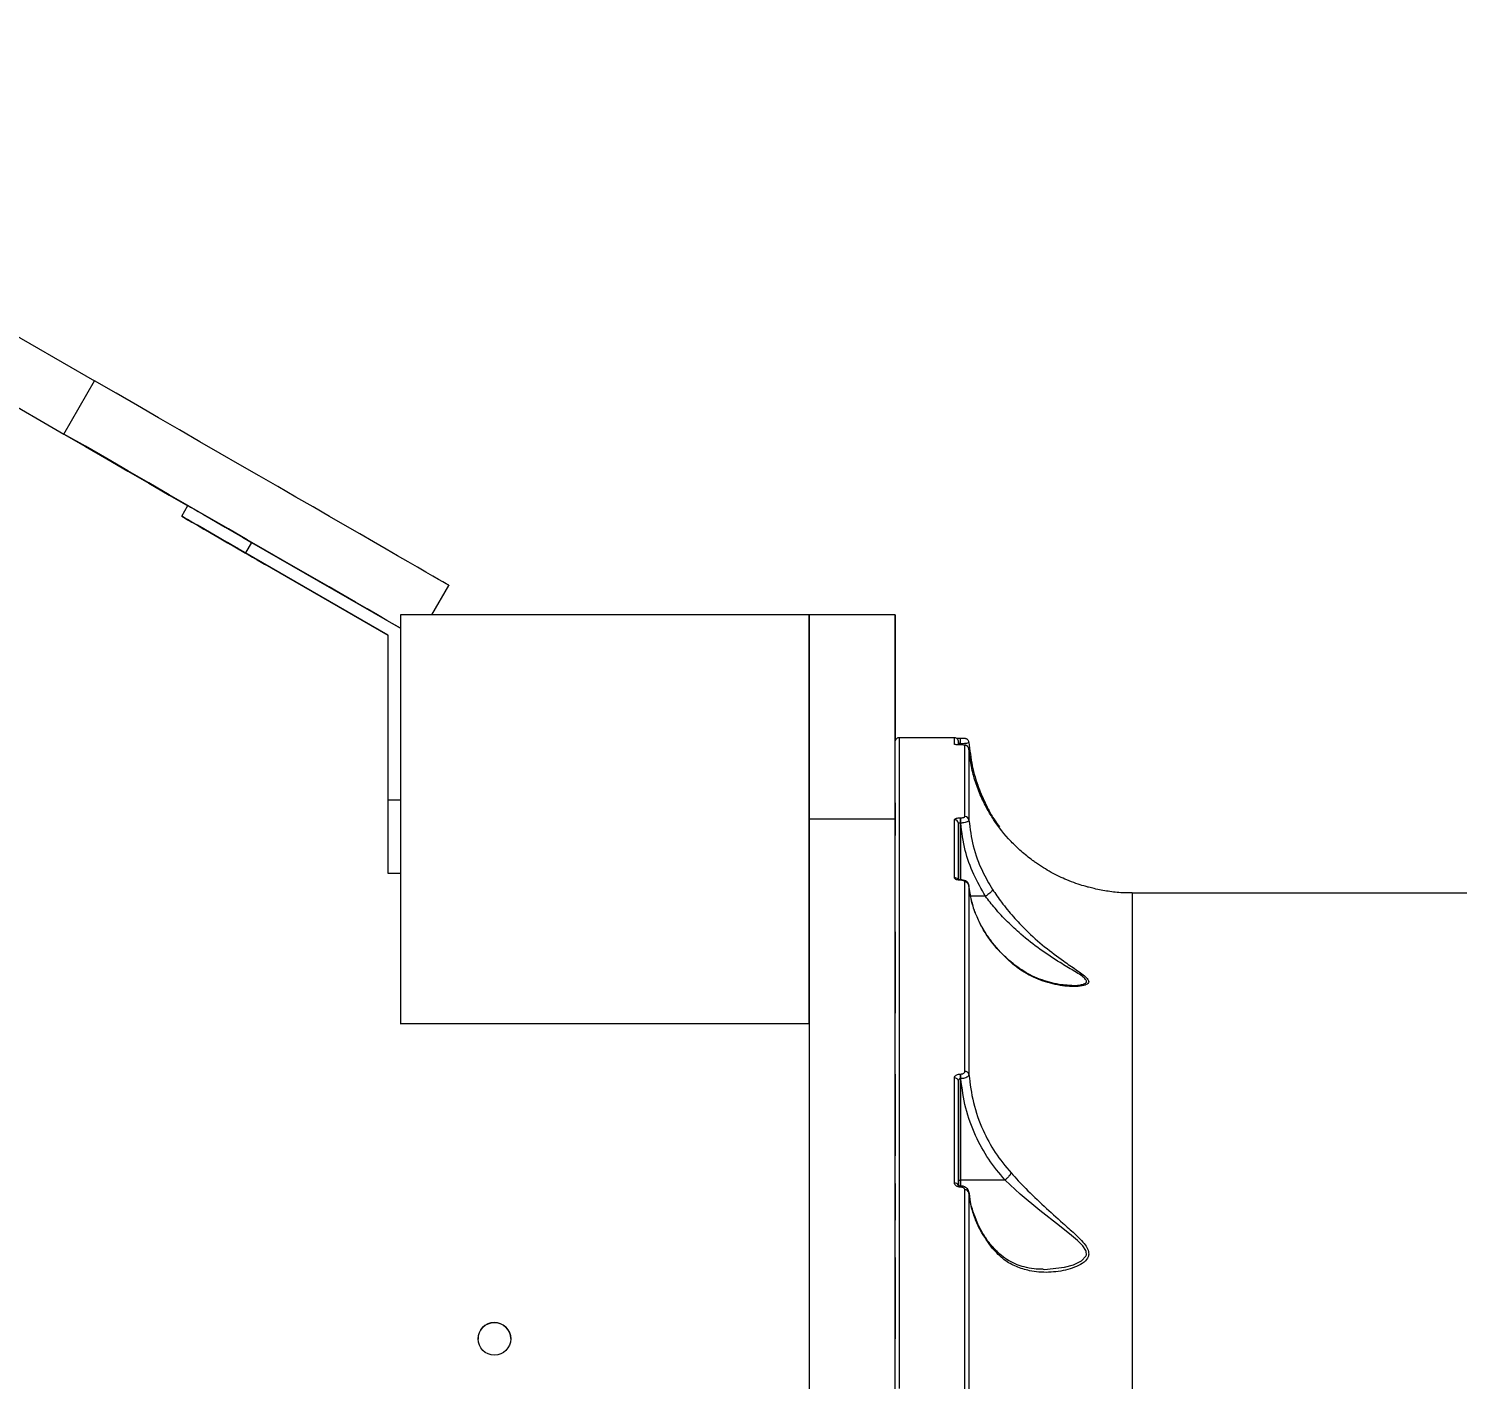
# Model space of a CAD drawing. Header units: millimetres. Extents: x -6431 to 4834, y -6422 to 4807.
# Drawn here: x 694.8 to 1044.2, y -653.8 to -323.3 of the extents above; entities that cross this region are included whole.
import ezdxf

# ---------------------------------------------------------------- set-up
doc = ezdxf.new("R2010")
doc.units = ezdxf.units.MM
for name, color, linetype in [('DIKOM_ОБЪЕКТ', 7, 'Continuous'), ('DIKOM_РАЗМЕР_ЗОНА', 7, 'Continuous'), ('DIKOM_РАЗМЕР_ОБЪЕКТА', 7, 'Continuous')]:
    doc.layers.add(name, color=color, linetype=linetype)
doc.styles.add('style1', font='arial.ttf', dxfattribs={"width": 0.8})
doc.dimstyles.new('1-50', dxfattribs={"dimtxt": 300, "dimasz": 200, "dimexe": 100, "dimexo": 0, "dimgap": 100, "dimtad": 0, "dimdec": 0, "dimtxsty": 'style1', "dimcen": 0, "dimclrd": 7, "dimclre": 7, "dimadec": 1, "dimazin": 2, "dimtfac": 1, "dimtdec": 0, "dimtmove": 1, "dimatfit": 3, "dimfxl": 0, "dimlwd": 25, "dimlwe": 18, "dimarcsym": 0})

# ---------------------------------------------------------------- blocks, each defined once
blk = doc.blocks.new('*D13')
at = {"layer": 'Defpoints', "color": 0, "transparency": 16777216}
for p in [(-3965.6, 378.37), (3334.4, -1220.38), (3334.4, -3843.38)]:
    blk.add_point(p, dxfattribs=at)
at = {"layer": 'DIKOM_РАЗМЕР_ОБЪЕКТА', "color": 7, "lineweight": 18, "transparency": 16777216}
for p, q in [((-3965.6, 378.37), (-3965.6, -3943.38)), ((3334.4, -1220.38), (3334.4, -3943.38))]:
    blk.add_line(p, q, dxfattribs=at)
at = {"layer": 'DIKOM_РАЗМЕР_ОБЪЕКТА', "color": 7, "lineweight": 25, "transparency": 16777216}
for p, q in [((-3765.6, -3843.38), (-182.11, -3843.38)), ((3134.4, -3843.38), (731.83, -3843.38))]:
    blk.add_line(p, q, dxfattribs=at)
at = {"layer": 'DIKOM_РАЗМЕР_ОБЪЕКТА', "color": 7, "transparency": 16777216}
for points in [[(-3765.6, -3810.04), (-3765.6, -3876.71), (-3965.6, -3843.38)], [(3134.4, -3810.04), (3134.4, -3876.71), (3334.4, -3843.38)]]:
    blk.add_solid(points, dxfattribs=at)
at = {"layer": 'DIKOM_РАЗМЕР_ОБЪЕКТА', "color": 0, "transparency": 16777216, "insert": (274.86, -3843.38), "char_height": 300, "attachment_point": 5, "style": 'style1'}
blk.add_mtext('7300', dxfattribs=at)
blk = doc.blocks.new('*D16')
at = {"layer": 'Defpoints', "color": 0, "transparency": 16777216}
for p in [(-5966.57, 409.56), (4834.4, -963.9), (4834.4, -6224.88)]:
    blk.add_point(p, dxfattribs=at)
at = {"layer": 'DIKOM_РАЗМЕР_ЗОНА', "color": 7, "lineweight": 18, "transparency": 16777216}
for p, q in [((-5966.57, 409.56), (-5966.57, -6324.88)), ((4834.4, -963.9), (4834.4, -6324.88))]:
    blk.add_line(p, q, dxfattribs=at)
at = {"layer": 'DIKOM_РАЗМЕР_ЗОНА', "color": 7, "lineweight": 25, "transparency": 16777216}
for p, q in [((-5766.57, -6224.88), (924.42, -6224.88)), ((4634.4, -6224.88), (2004.2, -6224.88))]:
    blk.add_line(p, q, dxfattribs=at)
at = {"layer": 'DIKOM_РАЗМЕР_ЗОНА', "color": 7, "transparency": 16777216}
for points in [[(-5766.57, -6191.54), (-5766.57, -6258.21), (-5966.57, -6224.88)], [(4634.4, -6191.54), (4634.4, -6258.21), (4834.4, -6224.88)]]:
    blk.add_solid(points, dxfattribs=at)
at = {"layer": 'DIKOM_РАЗМЕР_ЗОНА', "color": 0, "transparency": 16777216, "insert": (1464.31, -6224.88), "char_height": 300, "attachment_point": 5, "style": 'style1'}
blk.add_mtext('10800', dxfattribs=at)

msp = doc.modelspace()

# ---------------------------------------------------------------- linework, layer by layer
at = {"layer": 'DIKOM_ОБЪЕКТ', "color": 7, "linetype": 'Continuous', "lineweight": 15}
for p, q in [((416.49, -239.54), (710.94, -409.54)), ((408.99, -252.53), (703.44, -422.53)), ((703.44, -422.53), (710.94, -409.54)), ((732.25, -442.63), (733.75, -440.04)), ((732.25, -442.66), (732.26, -442.64)), ((749.34, -449.03), (747.84, -451.63)), ((749.34, -449.03), (785.71, -470.03)), ((782.71, -471.77), (747.84, -451.63)), ((782.71, -471.77), (747.84, -451.64)), ((747.85, -451.64), (747.84, -451.66)), ((782.71, -471.79), (747.84, -451.66)), ((782.71, -471.8), (747.84, -451.66)), ((793.37, -466.76), (797.54, -459.54)), ((793.4, -466.76), (797.54, -459.58)), ((797.54, -459.54), (797.54, -459.58)), ((785.71, -466.76), (785.71, -566.76)), ((885.71, -466.76), (785.71, -466.76)), ((885.71, -566.76), (885.71, -466.76)), ((885.71, -466.76), (885.71, -466.77)), ((906.71, -466.77), (885.71, -466.77)), ((906.71, -466.77), (906.71, -466.88)), ((782.71, -512.03), (782.71, -471.77)), ((921.21, -496.83), (907.71, -496.83)), ((922.21, -497.95), (922.21, -497.83)), ((922.21, -497.92), (922.21, -497.95)), ((922.21, -498.57), (922.21, -497.95)), ((922.74, -497), (922.71, -497)), ((922.71, -498.33), (922.71, -497)), ((922.74, -498.33), (922.71, -498.33)), ((922.71, -498.33), (922.71, -498.58)), ((922.81, -498.58), (922.71, -498.58)), ((922.81, -498.58), (922.71, -498.58)), ((922.71, -498.58), (922.71, -498.58)), ((922.74, -498.33), (922.74, -497)), ((922.78, -498.58), (922.74, -498.33)), ((922.81, -498.58), (922.81, -498.58)), ((782.71, -512.03), (785.71, -512.03)), ((906.71, -512.77), (906.71, -520.72)), ((906.71, -512.8), (906.71, -520.75)), ((906.71, -516.76), (885.71, -516.76)), ((885.71, -516.76), (885.71, -1316.76)), ((906.71, -1316.76), (906.71, -516.76)), ((922.71, -516.41), (922.77, -516.41)), ((922.71, -517.7), (922.71, -516.41)), ((922.77, -517.7), (922.77, -516.41)), ((922.21, -517.82), (922.21, -531.44)), ((922.21, -531.55), (922.21, -517.82)), ((922.77, -517.7), (922.71, -517.7)), ((922.71, -517.7), (922.71, -531.61)), ((785.71, -530.04), (782.71, -530.04)), ((782.71, -530.06), (782.71, -530.04)), ((785.71, -530.06), (782.71, -530.06)), ((922.79, -531.61), (922.71, -531.61)), ((922.71, -531.61), (922.71, -531.69)), ((922.79, -531.69), (922.71, -531.69)), ((922.79, -531.61), (922.79, -531.61)), ((922.79, -531.61), (922.79, -531.69)), ((928.83, -535.58), (925.16, -535.58)), ((1334.76, -534.83), (964.66, -534.83)), ((906.71, -544.28), (906.71, -564.23)), ((785.71, -566.76), (785.71, -566.88)), ((785.71, -566.76), (885.71, -566.76)), ((885.71, -566.76), (885.71, -566.76)), ((906.71, -579.13), (906.71, -584.13)), ((922.71, -579.09), (922.79, -579.09)), ((922.71, -580.22), (922.71, -579.09)), ((922.79, -580.22), (922.79, -579.09)), ((922.21, -580.83), (922.21, -606.48)), ((922.21, -605.18), (922.21, -580.83)), ((922.71, -580.22), (922.71, -605.02)), ((922.79, -580.22), (922.71, -580.22)), ((906.71, -584.13), (906.71, -599.13)), ((906.71, -605.87), (906.71, -608.12)), ((906.71, -606.37), (906.71, -614.33)), ((922.21, -606.33), (922.21, -605.18)), ((922.21, -606.26), (922.21, -605.89)), ((933.6, -605.02), (922.71, -605.02)), ((922.71, -605.02), (922.71, -606.46)), ((922.77, -606.49), (922.71, -606.49)), ((922.71, -606.49), (922.71, -606.76)), ((922.77, -606.76), (922.71, -606.76)), ((922.77, -606.49), (922.77, -606.76)), ((924.96, -608.9), (924.84, -608.02)), ((906.71, -608.12), (906.71, -614.87)), ((906.71, -623.94), (906.71, -643.9))]:
    msp.add_line(p, q, dxfattribs=at)
at = {"layer": 'DIKOM_ОБЪЕКТ', "color": 7, "linetype": 'Continuous', "lineweight": 15, "flags": 128}
for points in [[(797.54, -459.54), (797.38, -459.45), (796.91, -459.18), (796.12, -458.72), (795.02, -458.09), (793.62, -457.28), (791.91, -456.29), (789.91, -455.13), (787.62, -453.81), (785.05, -452.33), (782.21, -450.69), (779.11, -448.9), (775.76, -446.96), (772.18, -444.89), (768.37, -442.69), (764.35, -440.37), (760.13, -437.94), (755.74, -435.4), (751.18, -432.77), (746.48, -430.06), (741.65, -427.27), (736.7, -424.41), (731.66, -421.5), (726.55, -418.55), (721.38, -415.56), (716.17, -412.55), (710.94, -409.54)], [(785.71, -470.03), (784.41, -469.28), (782.41, -468.12), (780.12, -466.8), (777.55, -465.32), (774.71, -463.68), (771.61, -461.89), (768.26, -459.95), (764.68, -457.88), (760.87, -455.68), (756.85, -453.36), (752.63, -450.93), (748.24, -448.39), (743.68, -445.76), (738.98, -443.05), (734.15, -440.26), (729.2, -437.4), (724.16, -434.49), (719.05, -431.54), (713.88, -428.55), (708.67, -425.54), (703.44, -422.53)], [(703.44, -422.58), (708.67, -425.59), (713.88, -428.6), (719.05, -431.59), (724.17, -434.54), (729.2, -437.45), (733.75, -440.07)], [(733.75, -440.04), (733.91, -440.13), (734.38, -440.4), (735.16, -440.85), (736.22, -441.46), (737.56, -442.23), (739.13, -443.14), (740.91, -444.17), (742.86, -445.3), (744.95, -446.5), (747.12, -447.75), (749.34, -449.03)], [(732.25, -442.63), (732.41, -442.73), (732.88, -443), (733.66, -443.45), (734.72, -444.06), (736.06, -444.83), (737.63, -445.74), (739.41, -446.77), (741.36, -447.9), (743.45, -449.1), (745.62, -450.35), (747.84, -451.64)], [(747.84, -451.63), (745.62, -450.35), (743.45, -449.1), (741.36, -447.89), (739.41, -446.77), (737.63, -445.74), (736.06, -444.83), (734.72, -444.06), (733.66, -443.45), (732.88, -443), (732.41, -442.73), (732.25, -442.63)], [(732.25, -442.66), (732.41, -442.75), (732.88, -443.03), (733.66, -443.48), (734.73, -444.09), (736.06, -444.86), (737.63, -445.77), (739.41, -446.8), (741.36, -447.93), (743.45, -449.13), (745.62, -450.38), (747.84, -451.66)], [(747.84, -451.66), (745.62, -450.38), (743.45, -449.13), (741.36, -447.92), (739.41, -446.8), (737.63, -445.77), (736.06, -444.86), (734.73, -444.09), (733.66, -443.48), (732.88, -443.03), (732.41, -442.75), (732.25, -442.66)], [(749.57, -452.63), (750.67, -453.27), (751.68, -453.85), (752.52, -454.33), (753.11, -454.68), (753.43, -454.86), (753.43, -454.86), (753.11, -454.68), (752.52, -454.33), (751.68, -453.85), (750.67, -453.27), (749.57, -452.63), (748.47, -452), (747.46, -451.42), (746.62, -450.93), (746.02, -450.59), (745.71, -450.41), (745.71, -450.41), (746.02, -450.59), (746.62, -450.93), (747.46, -451.42), (748.47, -452), (749.57, -452.63)], [(749.57, -452.66), (750.67, -453.3), (751.68, -453.88), (752.52, -454.36), (753.12, -454.71), (753.43, -454.89), (753.43, -454.89), (753.12, -454.71), (752.52, -454.36), (751.68, -453.88), (750.67, -453.3), (749.57, -452.66), (748.47, -452.03), (747.46, -451.45), (746.63, -450.96), (746.03, -450.62), (745.71, -450.44), (745.71, -450.44), (746.03, -450.62), (746.63, -450.96), (747.46, -451.45), (748.47, -452.03), (749.57, -452.66)], [(885.71, -466.77), (885.71, -466.96), (885.71, -467.53), (885.71, -468.47), (885.71, -469.78), (885.71, -471.45), (885.71, -473.46), (885.71, -475.81), (885.71, -478.46), (885.71, -481.41), (885.71, -484.62), (885.71, -488.08), (885.71, -491.76), (885.71, -495.63), (885.71, -499.66), (885.71, -503.82), (885.71, -508.08), (885.71, -512.4), (885.71, -516.76)], [(906.71, -516.76), (906.71, -512.4), (906.71, -508.08), (906.71, -503.82), (906.71, -499.66), (906.71, -495.63), (906.71, -491.76), (906.71, -488.08), (906.71, -484.62), (906.71, -481.41), (906.71, -478.46), (906.71, -475.81), (906.71, -473.46), (906.71, -471.45), (906.71, -469.78), (906.71, -468.47), (906.71, -467.53), (906.71, -466.96), (906.71, -466.77)], [(906.71, -466.88), (906.71, -467.07), (906.71, -467.64), (906.71, -468.59), (906.71, -469.9), (906.71, -471.57), (906.71, -473.59), (906.71, -475.93), (906.71, -478.59), (906.71, -481.53), (906.71, -484.75), (906.71, -488.21), (906.71, -491.89), (906.71, -495.76), (906.71, -497.54)], [(906.71, -656.62), (906.71, -647.2), (906.71, -638), (906.71, -629.04), (906.71, -620.33), (906.71, -611.86), (906.71, -603.65), (906.71, -595.71), (906.71, -588.03), (906.71, -580.63), (906.71, -573.52), (906.71, -566.69), (906.71, -560.16), (906.71, -553.93), (906.71, -548.01), (906.71, -542.39), (906.71, -537.09), (906.71, -532.11), (906.71, -527.46), (906.71, -523.13), (906.71, -519.13), (906.71, -515.47), (906.71, -512.15), (906.71, -509.17), (906.71, -506.53), (906.71, -504.24), (906.71, -502.29), (906.71, -500.7), (906.71, -499.45), (906.71, -498.56), (906.71, -498.01), (906.71, -497.83), (906.71, -497.83)], [(907.71, -496.83), (907.71, -496.83), (907.71, -497.02), (907.71, -497.56), (907.71, -498.45), (907.71, -499.7), (907.71, -501.3), (907.71, -503.25), (907.71, -505.55), (907.71, -508.2), (907.71, -511.19), (907.71, -514.52), (907.71, -518.19), (907.71, -522.19), (907.71, -526.53), (907.71, -531.19), (907.71, -536.19), (907.71, -541.5), (907.71, -547.13), (907.71, -553.06), (907.71, -559.31), (907.71, -565.86), (907.71, -572.7), (907.71, -579.83), (907.71, -587.25), (907.71, -594.94), (907.71, -602.91), (907.71, -611.13), (907.71, -619.62), (907.71, -628.36), (907.71, -637.34), (907.71, -646.55), (907.71, -656)], [(921.21, -498.42), (921.21, -497.95), (921.21, -497.56), (921.21, -497.25), (921.21, -497.03), (921.21, -496.89), (921.21, -496.83), (921.21, -496.83)], [(923.77, -516.11), (923.77, -512.95), (923.77, -510.06), (923.77, -507.46), (923.77, -505.14), (923.77, -503.1), (923.77, -501.34), (923.77, -499.87), (923.77, -498.69)], [(924.77, -499.61), (924.77, -500.79), (924.77, -502.26), (924.77, -504.01), (924.77, -506.04), (924.77, -508.36), (924.77, -510.96), (924.77, -513.84), (924.77, -516.99)], [(782.71, -530.04), (782.71, -529.85), (782.71, -529.31), (782.71, -528.41), (782.71, -527.18), (782.71, -525.64), (782.71, -523.82), (782.71, -521.77), (782.71, -519.51), (782.71, -517.11), (782.71, -514.6), (782.71, -512.03)], [(921.21, -531.06), (921.21, -529.09), (921.21, -527.17), (921.21, -525.31), (921.21, -523.51), (921.21, -521.76), (921.21, -520.07), (921.21, -518.44), (921.21, -516.87)], [(923.77, -578.48), (923.77, -571.72), (923.77, -565.23), (923.77, -559.01), (923.77, -553.06), (923.77, -547.4), (923.77, -542.01), (923.77, -536.91), (923.77, -532.1)], [(924.77, -532.95), (924.77, -537.75), (924.77, -542.84), (924.77, -548.21), (924.77, -553.87), (924.77, -559.8), (924.77, -566.01), (924.77, -572.48), (924.77, -579.22)], [(964.66, -534.83), (964.66, -534.83), (964.66, -535.06), (964.66, -535.65), (964.66, -536.6), (964.66, -537.9), (964.66, -539.55), (964.66, -541.55), (964.66, -543.9), (964.66, -546.6), (964.66, -549.64), (964.66, -553.03), (964.66, -556.75), (964.66, -560.81), (964.66, -565.2), (964.66, -569.91), (964.66, -574.95), (964.66, -580.31), (964.66, -585.98), (964.66, -591.95), (964.66, -598.23), (964.66, -604.81), (964.66, -611.68), (964.66, -618.83), (964.66, -626.25), (964.66, -633.95), (964.66, -641.91), (964.66, -650.13), (964.66, -658.6)], [(906.71, -658.83), (906.71, -650.61), (906.71, -642.64), (906.71, -634.93), (906.71, -627.48), (906.71, -620.31), (906.71, -613.41), (906.71, -606.8), (906.71, -600.48), (906.71, -594.46), (906.71, -588.74), (906.71, -583.33), (906.71, -578.23), (906.71, -573.45), (906.71, -568.99), (906.71, -564.86), (906.71, -561.06), (906.71, -557.59), (906.71, -554.47), (906.71, -551.68), (906.71, -549.23), (906.71, -547.13), (906.71, -545.38), (906.71, -545.36)], [(921.21, -605.74), (921.21, -602.37), (921.21, -599.03), (921.21, -595.75), (921.21, -592.51), (921.21, -589.32), (921.21, -586.17), (921.21, -583.08), (921.21, -580.03)], [(922.21, -605.18), (922.22, -605.15), (922.25, -605.12), (922.29, -605.09), (922.36, -605.07), (922.43, -605.05), (922.52, -605.03), (922.61, -605.02), (922.71, -605.02)], [(923.77, -673.4), (923.77, -664.51), (923.77, -655.79), (923.77, -647.25), (923.77, -638.89), (923.77, -630.73), (923.77, -622.76), (923.77, -614.99), (923.77, -607.43)], [(942.93, -626.85), (943.22, -626.88), (948.17, -626.34), (950.38, -625.74), (952.33, -624.79), (953.4, -623.65), (953.5, -623.34), (953.45, -622.49), (953.36, -622.22), (952.61, -621.09), (951.34, -619.81), (949.88, -618.58), (946.9, -616.26), (942.08, -612.49), (937.34, -608.5), (933.6, -605.02), (933.6, -605.02), (933.6, -605.02)], [(924.77, -608.12), (924.77, -615.66), (924.77, -623.41), (924.77, -631.36), (924.77, -639.5), (924.77, -647.84), (924.77, -656.36), (924.77, -665.07), (924.77, -673.94)]]:
    msp.add_lwpolyline(points, dxfattribs=at)
at = {"layer": 'DIKOM_ОБЪЕКТ', "color": 7, "linetype": 'Continuous', "lineweight": 15}
msp.add_circle((808.71, -643.87), 4, dxfattribs=at)
for centre, radius, start, end in [((921.21, -499.42), 1, 63.2366, 90.0111), ((951.81, -498.13), 29.6, 179.4099, 180.5673), ((923.77, -499.69), 0.998, 4.3366, 90.115), ((921.23, -517.85), 0.977, 1.4328, 91.3621), ((923.79, -517.09), 0.982, 5.6998, 91.1744), ((921.22, -532.09), 1.03, 37.6965, 90.6468), ((923.81, -533.07), 0.968, 7.0437, 92.1406), ((921.3, -580.94), 0.917, 6.9577, 95.5845), ((923.85, -579.41), 0.937, 11.5157, 94.8454), ((921.31, -606.69), 0.947, 20.9723, 95.945), ((923.87, -608.35), 0.925, 14.809, 96.4033), ((808.71, -643.88), 4, 1.1812, 181.1812)]:
    msp.add_arc(centre, radius, start, end, dxfattribs=at)
for points, knots in [([(907.71, -496.83), (907.6, -496.84), (907.38, -496.86), (907.12, -497.01), (906.93, -497.18), (906.82, -497.36), (906.77, -497.48), (906.75, -497.55), (906.75, -497.56)], [0, 0, 0, 0, 0.259783, 0.492285, 0.68496, 0.847668, 0.981405, 1, 1, 1, 1]), ([(922.21, -497.95), (922.21, -497.91), (922.21, -497.85), (922.21, -497.83), (922.21, -497.82), (922.21, -497.82), (922.21, -497.82), (922.21, -497.81), (922.21, -497.8), (922.21, -497.78), (922.21, -497.7), (922.19, -497.58), (922.12, -497.38), (921.97, -497.14), (921.7, -496.93), (921.41, -496.82), (921.25, -496.84), (921.2, -496.84)], [0, 0, 0, 0, 0.511226, 0.754366, 0.816358, 0.852723, 0.864204, 0.867536, 0.869161, 0.87074, 0.874198, 0.887343, 0.903919, 0.924963, 0.958389, 0.988469, 1, 1, 1, 1]), ([(922.71, -498.58), (922.64, -498.58), (922.4, -498.58), (922, -498.57), (921.6, -498.53), (921.28, -498.48), (921.24, -498.44), (921.21, -498.42)], [0, 0, 0, 0, 0.079622, 0.275732, 0.470761, 0.710539, 1, 1, 1, 1]), ([(922.62, -498.58), (922.56, -498.58), (922.36, -498.58), (922.05, -498.56), (921.76, -498.54), (921.6, -498.51), (921.59, -498.51), (921.59, -498.51)], [0, 0, 0, 0, 0.121435, 0.360389, 0.619441, 0.871725, 1, 1, 1, 1]), ([(922.71, -497), (922.7, -497), (922.52, -497), (922.18, -496.99), (921.85, -496.99), (921.74, -496.98), (921.73, -496.98)], [0, 0, 0, 0, 0.036461, 0.492063, 0.956202, 1, 1, 1, 1]), ([(922.71, -498.33), (922.67, -498.33), (922.61, -498.33), (922.51, -498.3), (922.4, -498.26), (922.29, -498.17), (922.22, -498.06), (922.22, -497.99), (922.21, -497.95)], [0, 0, 0, 0, 0.127111, 0.162661, 0.340455, 0.545398, 0.783137, 1, 1, 1, 1]), ([(924.77, -497.95), (924.77, -497.94), (924.78, -497.82), (924.69, -497.61), (924.54, -497.36), (924.35, -497.2), (924.18, -497.11), (924.03, -497.06), (923.92, -497.04), (923.84, -497.02), (923.7, -497.01), (923.47, -497), (923.1, -497), (922.85, -497), (922.74, -497)], [0, 0, 0, 0, 0.005718, 0.125664, 0.22162, 0.30263, 0.37111, 0.426647, 0.467003, 0.503948, 0.56552, 0.752306, 0.887993, 1, 1, 1, 1]), ([(924.77, -497.95), (924.77, -497.94), (924.78, -497.82), (924.69, -497.61), (924.54, -497.36), (924.35, -497.2), (924.18, -497.11), (924.03, -497.06), (923.92, -497.04), (923.84, -497.02), (923.7, -497.01), (923.47, -497), (923.1, -497), (922.85, -497), (922.74, -497)], [0, 0, 0, 0, 0.005718, 0.125664, 0.22162, 0.30263, 0.37111, 0.426647, 0.467003, 0.503948, 0.56552, 0.752306, 0.887993, 1, 1, 1, 1]), ([(924.77, -497.96), (924.75, -497.99), (924.72, -498.05), (924.43, -498.15), (923.97, -498.24), (923.39, -498.3), (922.96, -498.32), (922.74, -498.33)], [0, 0, 0, 0, 0.184782, 0.398815, 0.601278, 0.799033, 1, 1, 1, 1]), ([(924.77, -499.61), (924.77, -499.61), (924.77, -499.49), (924.7, -499.27), (924.53, -499.01), (924.34, -498.84), (924.14, -498.74), (923.95, -498.67), (923.71, -498.62), (923.39, -498.59), (923.03, -498.58), (922.84, -498.58), (922.78, -498.58)], [0, 0, 0, 0, 0.000296, 0.1304, 0.234828, 0.325901, 0.408854, 0.490696, 0.605737, 0.797111, 0.933983, 1, 1, 1, 1]), ([(923.77, -498.69), (923.76, -498.68), (923.73, -498.65), (923.52, -498.61), (923.26, -498.59), (923.02, -498.58), (922.86, -498.58), (922.81, -498.58)], [0, 0, 0, 0, 0.302569, 0.534704, 0.725489, 0.917093, 1, 1, 1, 1]), ([(924.77, -497.96), (924.99, -499.88), (925.42, -503.65), (926.6, -507.66), (927.4, -509.74), (927.53, -510.07)], [0, 0, 0, 0, 0.466534, 0.915015, 1, 1, 1, 1]), ([(941.05, -527.37), (940.81, -527.19), (939.59, -526.31), (937.52, -524.62), (934.16, -521.37), (931.4, -517.88), (929.05, -514.01), (927.47, -510.79), (926.15, -507.16), (925.2, -503.43), (924.91, -500.89), (924.77, -499.61)], [0, 0, 0, 0, 0.024296, 0.122248, 0.220217, 0.421516, 0.511888, 0.632236, 0.75259, 0.876294, 1, 1, 1, 1]), ([(927.53, -510.07), (927.53, -510.08), (927.56, -510.15), (927.56, -510.26), (927.44, -510.39), (927.41, -510.43)], [0, 0, 0, 0, 0.091393, 0.775284, 1, 1, 1, 1]), ([(927.53, -510.07), (928.15, -511.5), (929.16, -513.83), (930.84, -516.69), (931.82, -518.05), (932.21, -518.59)], [0, 0, 0, 0, 0.487093, 0.793813, 1, 1, 1, 1]), ([(921.21, -516.87), (921.23, -516.82), (921.26, -516.71), (921.52, -516.58), (921.9, -516.47), (922.32, -516.42), (922.6, -516.41), (922.71, -516.41)], [0, 0, 0, 0, 0.215036, 0.429962, 0.644716, 0.859233, 1, 1, 1, 1]), ([(922.77, -516.41), (922.84, -516.41), (923.03, -516.41), (923.31, -516.37), (923.57, -516.3), (923.74, -516.21), (923.76, -516.14), (923.77, -516.11)], [0, 0, 0, 0, 0.142259, 0.357128, 0.571569, 0.785719, 1, 1, 1, 1]), ([(924.77, -516.99), (924.75, -517.07), (924.7, -517.21), (924.36, -517.41), (923.85, -517.57), (923.29, -517.67), (922.92, -517.69), (922.77, -517.7)], [0, 0, 0, 0, 0.214255, 0.42832, 0.642729, 0.857589, 1, 1, 1, 1]), ([(924.77, -516.99), (925.05, -519.11), (925.61, -523.4), (927.69, -529.11), (929.68, -532.47), (930.54, -533.93)], [0, 0, 0, 0, 0.355861, 0.72148, 1, 1, 1, 1]), ([(922.71, -517.7), (922.67, -517.7), (922.58, -517.7), (922.44, -517.71), (922.31, -517.74), (922.23, -517.78), (922.22, -517.81), (922.21, -517.82)], [0, 0, 0, 0, 0.140708, 0.355176, 0.569957, 0.784926, 1, 1, 1, 1]), ([(928.83, -535.58), (927.8, -533.83), (925.74, -530.28), (923.61, -524.24), (923.06, -519.95), (922.77, -517.7)], [0, 0, 0, 0, 0.316571, 0.640668, 1, 1, 1, 1]), ([(954.03, -533.39), (953.99, -533.38), (953.91, -533.36), (952.77, -533.05), (950.99, -532.48), (948.25, -531.45), (944.9, -529.89), (942.34, -528.21), (941.05, -527.37)], [0, 0, 0, 0, 0.070557, 0.183711, 0.336659, 0.490289, 0.745148, 1, 1, 1, 1]), ([(922.71, -531.69), (922.62, -531.69), (922.37, -531.68), (921.95, -531.62), (921.54, -531.48), (921.26, -531.28), (921.23, -531.14), (921.21, -531.06)], [0, 0, 0, 0, 0.108314, 0.320434, 0.543077, 0.771572, 1, 1, 1, 1]), ([(922.71, -531.6), (922.65, -531.6), (922.5, -531.61), (922.27, -531.57), (922.1, -531.53), (922, -531.49), (922, -531.49), (922, -531.49)], [0, 0, 0, 0, 0.162929, 0.428556, 0.654527, 0.845849, 1, 1, 1, 1]), ([(924.75, -532.91), (924.73, -532.79), (924.7, -532.54), (924.48, -532.21), (924.15, -531.93), (923.68, -531.71), (923.19, -531.6), (922.87, -531.62), (922.79, -531.62)], [0, 0, 0, 0, 0.132837, 0.291408, 0.452763, 0.647737, 0.913445, 1, 1, 1, 1]), ([(923.77, -532.1), (923.76, -532.05), (923.74, -531.96), (923.55, -531.83), (923.29, -531.74), (923.02, -531.7), (922.85, -531.69), (922.79, -531.69)], [0, 0, 0, 0, 0.228821, 0.457823, 0.678482, 0.888315, 1, 1, 1, 1]), ([(925.22, -535.82), (925.2, -535.77), (924.95, -534.83), (924.8, -533.85), (924.76, -532.92), (924.76, -532.91)], [0, 0, 0, 0, 0.047857, 0.986474, 1, 1, 1, 1]), ([(935.08, -551.84), (933.71, -550.53), (930.93, -547.88), (928.26, -543.9), (926.45, -540.14), (925.28, -536.68), (924.94, -534.2), (924.77, -532.95)], [0, 0, 0, 0, 0.239876, 0.485873, 0.639421, 0.818548, 1, 1, 1, 1]), ([(930.54, -533.93), (930.54, -533.94), (930.54, -533.99), (930.49, -534.14), (930.31, -534.42), (929.92, -534.81), (929.41, -535.22), (929.02, -535.46), (928.83, -535.58)], [0, 0, 0, 0, 0.038093, 0.149195, 0.3619, 0.574603, 0.787298, 1, 1, 1, 1]), ([(930.54, -533.93), (931.25, -534.99), (932.8, -537.27), (935.6, -540.66), (939.12, -544.37), (943.28, -548.04), (947.46, -551.17), (950.53, -553.26), (952.44, -554.59), (953.56, -555.51), (954, -556.12), (954.1, -556.59), (953.91, -557.05), (952.82, -557.5), (951.03, -557.72), (948.04, -557.64), (944.09, -556.91), (940.14, -555.31), (937.16, -553.52), (935.77, -552.4), (935.08, -551.84)], [0, 0, 0, 0, 0.059053, 0.127727, 0.196514, 0.291306, 0.386177, 0.452748, 0.486921, 0.520896, 0.548901, 0.554238, 0.580032, 0.615194, 0.662238, 0.709494, 0.807575, 0.905611, 0.952815, 1, 1, 1, 1]), ([(964.66, -534.79), (963.88, -534.79), (961.93, -534.79), (958.84, -534.43), (956.07, -533.95), (954.5, -533.49), (954.04, -533.35)], [0, 0, 0, 0, 0.217196, 0.544112, 0.866032, 1, 1, 1, 1]), ([(934.95, -551.56), (934.54, -551.21), (933.35, -550.19), (931.62, -548.33), (929.76, -546.01), (928.18, -543.55), (926.87, -541), (925.85, -538.42), (925.43, -536.67), (925.22, -535.82)], [0, 0, 0, 0, 0.077535, 0.229784, 0.383507, 0.538585, 0.694538, 0.850786, 1, 1, 1, 1]), ([(928.83, -535.58), (928.83, -535.58), (928.83, -535.58), (928.83, -535.58), (928.83, -535.58)], [0, 0, 0, 0, 0.61001, 1, 1, 1, 1]), ([(949.93, -557.42), (950.05, -557.42), (950.93, -557.46), (952.18, -557.3), (953.36, -556.93), (953.57, -556.51), (953.46, -556.09), (952.98, -555.53), (951.81, -554.7), (949.8, -553.49), (946.58, -551.58), (942.2, -548.7), (937.85, -545.31), (934.15, -541.87), (931.24, -538.73), (929.56, -536.56), (928.83, -535.58), (928.83, -535.58)], [0, 0, 0, 0, 0.010981, 0.080981, 0.130939, 0.166445, 0.173779, 0.212781, 0.262391, 0.312358, 0.412641, 0.557378, 0.702011, 0.806683, 0.911196, 0.999952, 1, 1, 1, 1]), ([(934.92, -551.59), (934.96, -551.63), (935.03, -551.69), (935.07, -551.79), (935.08, -551.84)], [0, 0, 0, 0, 0.596205, 1, 1, 1, 1]), ([(949.93, -557.42), (949.56, -557.42), (948.56, -557.4), (946.73, -557.18), (944.45, -556.69), (942.08, -555.92), (939.81, -554.91), (937.71, -553.69), (936.1, -552.58), (935.22, -551.79), (934.95, -551.55)], [0, 0, 0, 0, 0.078687, 0.212123, 0.36058, 0.518312, 0.666936, 0.808414, 0.941728, 1, 1, 1, 1]), ([(921.21, -580.03), (921.22, -579.94), (921.24, -579.76), (921.45, -579.49), (921.79, -579.27), (922.22, -579.12), (922.55, -579.1), (922.71, -579.09)], [0, 0, 0, 0, 0.174179, 0.389563, 0.595783, 0.797873, 1, 1, 1, 1]), ([(922.79, -579.09), (922.9, -579.08), (923.11, -579.07), (923.4, -578.97), (923.62, -578.82), (923.75, -578.65), (923.76, -578.53), (923.77, -578.48)], [0, 0, 0, 0, 0.204018, 0.408038, 0.613526, 0.826543, 1, 1, 1, 1]), ([(924.77, -579.22), (924.75, -579.31), (924.72, -579.49), (924.45, -579.76), (924.01, -580), (923.43, -580.17), (923, -580.2), (922.79, -580.22)], [0, 0, 0, 0, 0.170043, 0.380788, 0.586686, 0.793111, 1, 1, 1, 1]), ([(924.77, -579.22), (925.05, -581.53), (925.63, -586.19), (927.95, -592.59), (931.05, -598.41), (933.73, -601.66), (935.08, -603.3)], [0, 0, 0, 0, 0.262567, 0.532664, 0.763648, 1, 1, 1, 1]), ([(922.71, -580.22), (922.67, -580.22), (922.61, -580.23), (922.51, -580.27), (922.4, -580.34), (922.29, -580.49), (922.22, -580.66), (922.21, -580.78), (922.21, -580.83)], [0, 0, 0, 0, 0.144595, 0.175525, 0.362599, 0.571007, 0.804679, 1, 1, 1, 1]), ([(933.6, -605.02), (932.21, -603.36), (929.4, -599.99), (926.18, -594.04), (923.73, -587.42), (923.11, -582.64), (922.79, -580.22)], [0, 0, 0, 0, 0.232888, 0.471296, 0.731972, 1, 1, 1, 1]), ([(935.08, -603.3), (936.25, -604.57), (938.83, -607.35), (943.16, -611.47), (947.23, -615.1), (950.19, -617.73), (952.02, -619.49), (953.2, -620.84), (954, -622.19), (954.12, -623.17), (953.83, -624.19), (952.92, -625.23), (951.11, -626.22), (948.17, -627.19), (944.25, -627.77), (939.96, -627.43), (936.34, -626.3), (933.24, -624.62), (931.46, -622.74), (930.54, -621.75)], [0, 0, 0, 0, 0.079015, 0.173492, 0.268053, 0.328721, 0.361362, 0.393896, 0.422326, 0.451312, 0.459935, 0.498982, 0.545108, 0.591441, 0.689035, 0.786594, 0.855573, 0.92445, 1, 1, 1, 1]), ([(935.08, -603.3), (935.06, -603.34), (935.02, -603.45), (934.87, -603.7), (934.57, -604.1), (934.11, -604.58), (933.77, -604.87), (933.6, -605.02)], [0, 0, 0, 0, 0.087304, 0.253617, 0.502398, 0.751199, 1, 1, 1, 1]), ([(922.71, -606.76), (922.6, -606.75), (922.32, -606.74), (921.9, -606.62), (921.52, -606.39), (921.26, -606.08), (921.23, -605.86), (921.21, -605.74)], [0, 0, 0, 0, 0.140767, 0.355288, 0.570034, 0.784966, 1, 1, 1, 1]), ([(922.71, -606.49), (922.66, -606.49), (922.53, -606.49), (922.36, -606.45), (922.24, -606.39), (922.18, -606.35), (922.17, -606.34), (922.17, -606.34)], [0, 0, 0, 0, 0.182866, 0.409168, 0.611629, 0.803374, 1, 1, 1, 1]), ([(924.75, -608.03), (924.75, -608), (924.76, -607.78), (924.57, -607.39), (924.21, -606.95), (923.67, -606.64), (923.15, -606.48), (922.84, -606.51), (922.77, -606.52)], [0, 0, 0, 0, 0.037305, 0.245548, 0.449175, 0.671161, 0.922256, 1, 1, 1, 1]), ([(923.77, -607.43), (923.76, -607.36), (923.74, -607.21), (923.56, -607), (923.31, -606.85), (923.03, -606.77), (922.84, -606.76), (922.77, -606.76)], [0, 0, 0, 0, 0.214289, 0.428429, 0.642875, 0.857743, 1, 1, 1, 1]), ([(933.6, -605.02), (933.6, -605.02), (933.6, -605.02), (933.6, -605.02), (933.6, -605.02), (933.6, -605.02)], [0, 0, 0, 0, 0.365748, 0.866017, 1, 1, 1, 1]), ([(930.54, -621.75), (929.49, -620.3), (927.78, -617.95), (926.2, -614.4), (925.21, -611.32), (924.92, -609.2), (924.77, -608.12)], [0, 0, 0, 0, 0.34222, 0.557268, 0.774604, 1, 1, 1, 1]), ([(930.44, -621.24), (930.14, -620.88), (929.23, -619.77), (927.99, -617.79), (926.72, -615.33), (925.77, -612.78), (925.17, -610.63), (925.01, -609.32), (924.96, -608.9)], [0, 0, 0, 0, 0.097503, 0.295844, 0.496387, 0.698861, 0.902819, 1, 1, 1, 1]), ([(930.37, -621.29), (930.42, -621.34), (930.51, -621.45), (930.53, -621.62), (930.54, -621.72), (930.54, -621.75)], [0, 0, 0, 0, 0.444408, 0.858142, 1, 1, 1, 1]), ([(942.93, -626.85), (942.18, -626.84), (940.61, -626.8), (938.4, -626.37), (936.32, -625.7), (934.46, -624.77), (932.77, -623.58), (931.44, -622.39), (930.74, -621.53), (930.46, -621.19)], [0, 0, 0, 0, 0.160093, 0.336095, 0.482897, 0.638508, 0.789215, 0.918056, 1, 1, 1, 1])]:
    msp.add_open_spline(points, degree=3, knots=knots, dxfattribs=at)

# ---------------------------------------------------------------- dimensions: what is measured, and where the dimension line sits
at = {"layer": 'DIKOM_РАЗМЕР_ЗОНА'}
dim = msp.add_linear_dim(base=(4834.4, -6224.88), p1=(-5966.57, 409.56), p2=(4834.4, -963.9), text='10800', dimstyle='1-50', override={"dimscale": 1, "dimtix": 0, "dimtofl": 1, "dimtmove": 1, "dimatfit": 3}, dxfattribs=at)
dim.commit()
dim.dimension.update_dxf_attribs({"geometry": '*D16', "text_midpoint": (1464.31, -6224.88), "dimtype": 160})
at = {"layer": 'DIKOM_РАЗМЕР_ОБЪЕКТА'}
dim = msp.add_linear_dim(base=(3334.4, -3843.38), p1=(-3965.6, 378.37), p2=(3334.4, -1220.38), dimstyle='1-50', override={"dimscale": 1, "dimtix": 0, "dimtofl": 1, "dimtmove": 1, "dimatfit": 3}, dxfattribs=at)
dim.commit()
dim.dimension.update_dxf_attribs({"geometry": '*D13', "text_midpoint": (274.86, -3843.38), "dimtype": 160})

doc.saveas('drawing.dxf')
